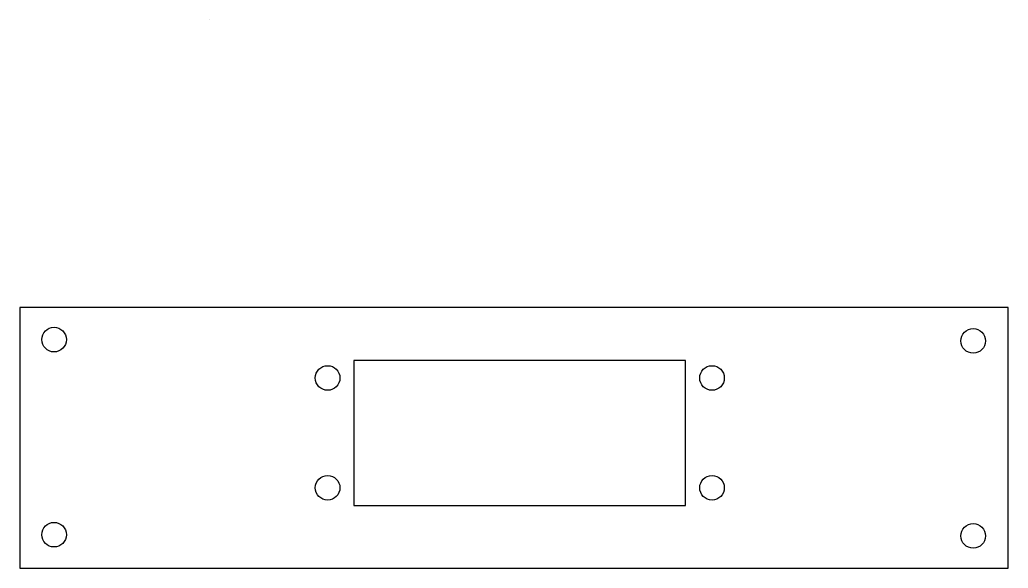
# Model space of a CAD drawing. Header units: inches. Extents: x 14.78 to 19.28, y 10.01 to 12.51.
import ezdxf

# ---------------------------------------------------------------- set-up
doc = ezdxf.new("R2010")
doc.units = ezdxf.units.IN
doc.header["$MEASUREMENT"] = 0

msp = doc.modelspace()

# ---------------------------------------------------------------- linework, layer by layer
msp.add_line((15.6448, 12.5075), (15.6448, 12.5075))
for points in [[(14.7813, 10.0101), (19.2813, 10.0101), (19.2813, 11.1976), (14.7813, 11.1976)], [(16.3028, 10.2964), (17.8128, 10.2964), (17.8128, 10.9564), (16.3028, 10.9564)]]:
    msp.add_lwpolyline(points, close=True)
for centre in [(14.9376, 11.0511), (19.1218, 11.0453), (16.1828, 10.8764), (17.9328, 10.8764), (16.1828, 10.3764), (17.9328, 10.3764), (14.9376, 10.1629), (19.1218, 10.1572)]:
    msp.add_circle(centre, 0.056)

doc.saveas('drawing.dxf')
